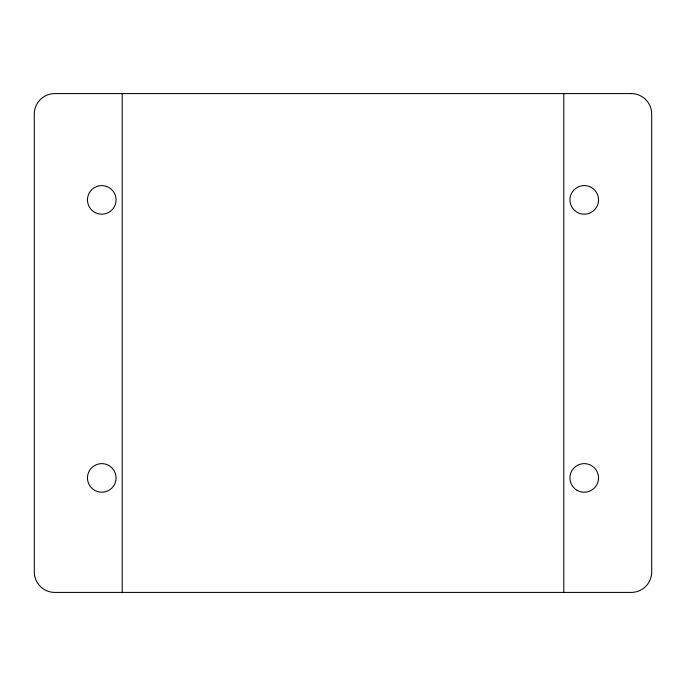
<?xml version="1.0" encoding="UTF-8"?>
<svg xmlns="http://www.w3.org/2000/svg" width="686" height="686" viewBox="0 0 686 686"><rect width="100%" height="100%" fill="white"/><g stroke="black" fill="none" stroke-linecap="round" stroke-linejoin="round"><path stroke-width="1.03" d="M563.789 93.588L563.789 592.412M122.211 93.588L122.211 592.412M631.257 93.588L54.743 93.588A20.443 20.443 0 0 0 34.3 114.03L34.3 571.97A20.443 20.443 0 0 0 54.743 592.412L631.257 592.412A20.443 20.443 0 0 0 651.7 571.97L651.7 114.03A20.443 20.443 0 0 0 631.257 93.588M93.356 211.468A14.312 14.312 0 0 0 115.994 201.392A14.312 14.312 0 0 0 95.946 186.824A14.312 14.312 0 0 0 93.356 211.468M574.662 210.525A14.312 14.312 0 0 0 598.235 202.867A14.312 14.312 0 0 0 579.816 186.283A14.312 14.312 0 0 0 574.662 210.525M577.08 490.318A14.312 14.312 0 0 0 598.544 477.928A14.312 14.312 0 0 0 577.08 465.537A14.312 14.312 0 0 0 577.08 490.318M94.608 490.318A14.312 14.312 0 0 0 116.071 477.928A14.312 14.312 0 0 0 94.608 465.537A14.312 14.312 0 0 0 94.608 490.318"/></g></svg>
